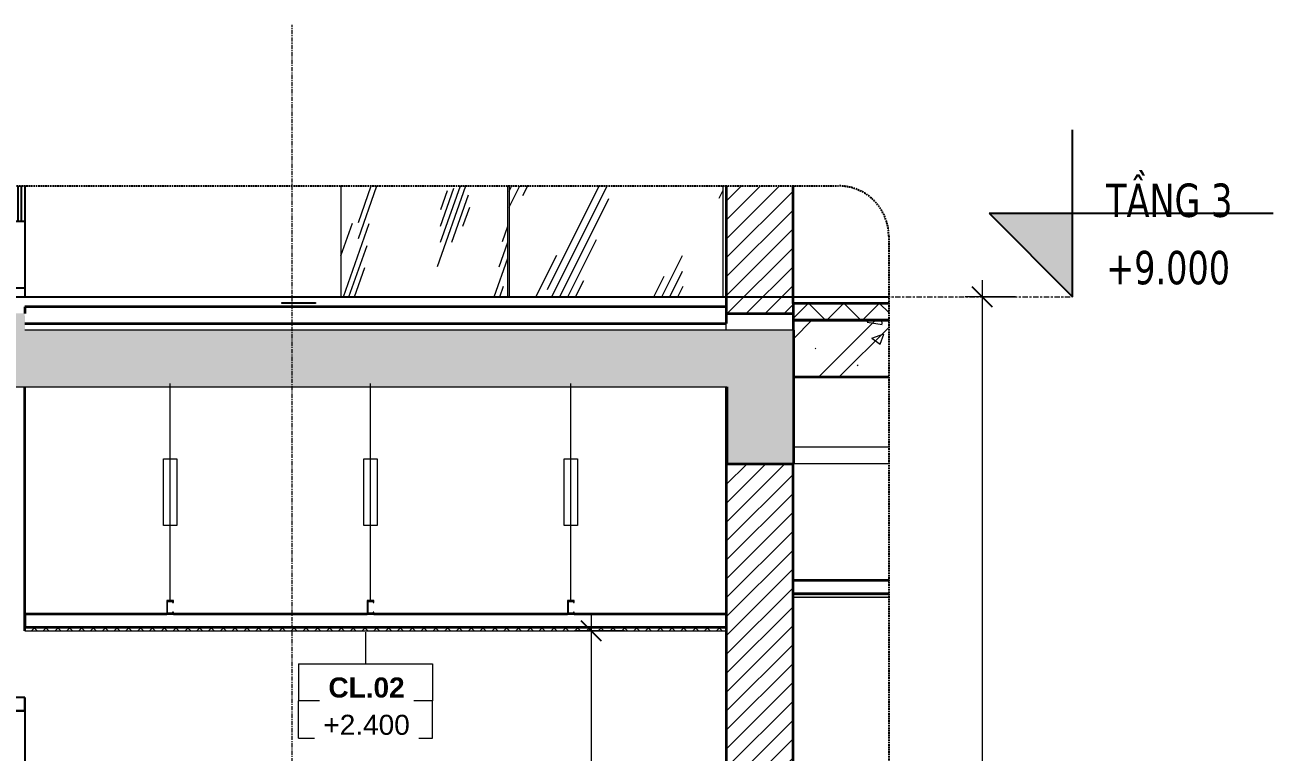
# Model space of a CAD drawing. Header units: millimetres. Extents: x 41758 to 237109, y 3795 to 78637.
# Drawn here: x 93899 to 97636, y 7637 to 9814 of the extents above; entities that cross this region are included whole.
import ezdxf

# ---------------------------------------------------------------- set-up
doc = ezdxf.new("R2010")
doc.units = ezdxf.units.MM
for name, pattern in [('Centre', [31.75, 6.35, -4.7625, 15.875, -4.7625]), ('Grid Line', [22.225, 12.7, -3.175, 3.175, -3.175]), ('Hidden', [7.14375, 4.7625, -2.38125]), ('IMPORT-CENTER _2_', [40.64, 25.4, -5.08, 5.08, -5.08])]:
    doc.linetypes.add(name, pattern=pattern)
for name, color, linetype, lineweight in [('0-5', 130, 'Continuous', 5), ('A-ANNO-DIMS', 211, 'Continuous', 9), ('A-ANNO-DIMS-50', 211, 'Continuous', 9), ('A-CLNG-1', 250, 'Continuous', 35), ('A-CLNG-FNSH-1', 7, 'Continuous', 18), ('A-CLNG-IDEN', 151, 'Continuous', 9), ('A-CLNG-PATT-3', 13, 'Continuous', 18), ('A-CLNG-PATT-4', 9, 'Continuous', 18), ('A-DETL-GENF', 92, 'Continuous', 18), ('A-DETL-GENF-4', 9, 'Continuous', 18), ('A-DETL-GENF-5', 92, 'Hidden', 25), ('A-DETL-MEDM', 33, 'Continuous', 35), ('A-DETL-THIN', 151, 'Continuous', 18), ('A-DOOR', 31, 'Continuous', 18), ('A-DOOR-1', 7, 'Continuous', 18), ('A-DOOR-3', 10, 'Continuous', 25), ('A-FLOR-FNSH-1', 250, 'Continuous', 35), ('A-FLOR-LEVL', 51, 'Continuous', 9), ('A-FLOR-LEVL-1', 51, 'Continuous', 25), ('A-FLOR-LEVL-2', 51, 'Centre', 9), ('A-FLOR-PATT-1', 253, 'Continuous', 18), ('A-FLOR-PATT-3', 8, 'Continuous', 18), ('A-GLAZ-CURT', 52, 'Continuous', 18), ('A-GLAZ-CURT-2', 7, 'Continuous', 18), ('A-WALL-2', 250, 'Continuous', 35), ('A-WALL-3', 7, 'Continuous', 18), ('A-WALL-PATT-2', 111, 'Continuous', 18), ('G-IMPT', 8, 'Continuous', 18), ('G-IMPT-3', 8, 'IMPORT-CENTER _2_', 18), ('M-EQPM', 50, 'Continuous', 18), ('M-EQPM-1', 7, 'Continuous', 18), ('M-EQPM-2', 50, 'Continuous', 25), ('S-BEAM-2', 7, 'Continuous', 18), ('S-GRID-1', 1, 'Grid Line', 9)]:
    doc.layers.add(name, color=color, linetype=linetype, lineweight=lineweight)
doc.styles.add('Arial_2', font='arial.ttf', dxfattribs={"height": 60})
doc.styles.add('Arial_B_3', font='arialbd.ttf', dxfattribs={"height": 60})
doc.styles.add('Tahoma_B_1', font='tahomabd.ttf', dxfattribs={"width": 0.85, "height": 100})
doc.styles.add('UTM Avo', font='', dxfattribs={"width": 0.9, "height": 125})
doc.styles.get('UTM Avo').set_extended_font_data('UTM Avo')
doc.dimstyles.new('1_Dim_chi_tiet_2_5', dxfattribs={"dimscale": 304.8, "dimtxt": 124.912619, "dimasz": 0.19685, "dimexe": 0.164042, "dimexo": 0.0625, "dimgap": 0.016404, "dimtad": 1, "dimdec": 0, "dimrnd": 5, "dimzin": 0, "dimdsep": 46, "dimtxsty": 'UTM Avo', "dimblk1": 'OBLIQUE', "dimblk2": 'OBLIQUE', "dimsah": 1, "dimcen": 0.09, "dimdle": 0.164042, "dimazin": 0, "dimtfac": 1, "dimtdec": 4, "dimtix": 1, "dimtmove": 0, "dimatfit": 3, "dimfxl": 0.328084, "dimfxlon": 1, "dimtvp": 1, "dimtolj": 1, "dimtzin": 0, "dimarcsym": 2})
pattern_1 = [(50, (-40688.45, 15875), (364.368, -31.878), [38.1, -419.1]), (355, (-40688.45, 15875), (-70.486, 382.113), [30.48, -335.28]), (100.451, (-40658.1, 15872.34), (293.885, 350.233), [32.38, -356.18]), (46.184, (-40688.45, 15976.6), (542.158, -84.086), [57.15, -628.65]), (96.636, (-40643.27, 15969.6), (474.805, 494.855), [48.57, -534.27]), (351.184, (-40688.45, 15976.6), (474.81, 494.85), [45.72, -502.92]), (21, (-40637.65, 15951.2), (303.228, -204.53), [38.1, -419.1]), (326, (-40637.65, 15951.2), (123.604, 368.376), [30.48, -335.28]), (71.451, (-40612.4, 15934.16), (426.834, 163.843), [32.38, -356.18]), (37.5, (-40688.45, 15875), (6.1766, 169.1102), [3.353, -327.863, 3.353, -337.007, -336.55]), (37.5, (-40688.45, 15875), (6.1766, 169.1102), [-671.576, 3.353, -333.197]), (7.5, (-40688.45, 15875), (133.639, 200.3615), [3.353, -190.703, 3.353, -320.243, -128.27]), (7.5, (-40688.45, 15875), (133.639, 200.3615), [-517.652, 3.353, -124.917]), (327.5, (-40801.74, 15875), (271.1818, -11.4584), [3.353, -123.647, 3.353, -392.887, -525.78]), (327.5, (-40801.74, 15875), (271.1818, -11.4584), [-523.24, 3.353, -522.427]), (317.5, (-40852.54, 15875), (296.2585, 50.853), [3.353, -161.747, 3.353, -259.791, -373.38]), (317.5, (-40852.54, 15875), (296.2585, 50.853), [-428.244, 3.353, -370.027]), (45, (-40688.45, 15875), (-125.7236, 125.7236), []), (45, (-40688.45, 16065.5), (-125.7236, 125.7236), [])]
pattern_2 = [(45, (91047.44, 15875), (-28.28427, 28.28427), [])]

# ---------------------------------------------------------------- blocks, each defined once
blk = doc.blocks.new('NCV_TKTC_KET CAU_rvt-4-TKCS_CĂN HỘ LOẠI 6 - MẶT CẮT 3')
at = {"layer": 'A-FLOR-PATT-1'}
h = blk.add_hatch(dxfattribs=at)
h.set_pattern_fill('FP_13', color=256, style=0, pattern_type=2)
h.set_pattern_definition(pattern_1)
h.paths.add_polyline_path([(-35250.9, 8760), (-35250.9, 8930), (-35537.4, 8930), (-35537.4, 8900), (-35535.3, 8900), (-35535.2, 8760)])
h = blk.add_hatch(dxfattribs=at)
h.set_pattern_fill('FP_13', color=256, style=0, pattern_type=2)
h.set_pattern_definition(pattern_1)
h.paths.add_polyline_path([(-35250.9, 8760), (-35250.9, 8930), (-35537.4, 8930), (-35537.4, 8900), (-35535.3, 8900), (-35535.2, 8760)])
at = {"layer": 'A-FLOR-FNSH-1'}
for p, q in [((-35250.9, 8930), (-35537.4, 8930)), ((-35537.4, 8930), (-35537.4, 8900)), ((-35535.3, 8760), (-35250.9, 8760))]:
    blk.add_line(p, q, dxfattribs=at)
at = {"layer": 'S-BEAM-2'}
for p, q in [((-35250.9, 8550), (-35535.2, 8550)), ((-35250.9, 8500), (-35534.9, 8500))]:
    blk.add_line(p, q, dxfattribs=at)
blk = doc.blocks.new('DOOR_CW_01 CANH MO-PANEL KINH - DIG_02-800x2200-CỬA NHÔM KÍNH-401063-TKCS_CĂN HỘ LOẠI 6 - MẶT CẮT 3')
at = {"layer": 'A-DOOR-1'}
for p, q in [((-37936.9, 5600), (-37936.9, 7750)), ((-37886.9, 5600), (-37886.9, 7750)), ((-37836.9, 5600), (-37836.9, 7760))]:
    blk.add_line(p, q, dxfattribs=at)
at = {"layer": 'A-DOOR-3'}
for p, q in [((-37836.9, 7800), (-38056.9, 7800)), ((-37936.9, 5600), (-37936.9, 7800)), ((-37936.9, 5600), (-37936.9, 7800)), ((-37936.9, 7800), (-37936.9, 7750)), ((-37836.9, 7800), (-37936.9, 7800)), ((-37836.9, 7800), (-37836.9, 5600)), ((-37836.9, 7800), (-37836.9, 5600)), ((-37836.9, 7760), (-37836.9, 7800)), ((-37836.9, 7760), (-37936.9, 7760)), ((-37936.9, 7750), (-37886.9, 7750)), ((-37886.9, 7750), (-37886.9, 7760)), ((-37886.9, 7760), (-37836.9, 7760)), ((-37836.9, 7760), (-37876.9, 7760)), ((-37876.9, 5626), (-37876.9, 7760)), ((-37836.9, 7558), (-37876.9, 7558)), ((-37866.9, 5826), (-37866.9, 7558)), ((-37856.9, 5826), (-37856.9, 7558)), ((-37846.9, 5826), (-37846.9, 7558)), ((-37876.9, 5826), (-37836.9, 5826)), ((-37836.9, 5626), (-37876.9, 5626))]:
    blk.add_line(p, q, dxfattribs=at)
blk = doc.blocks.new('NCV_TKTC_TANG 2_rvt-4-TKCS_CĂN HỘ LOẠI 6 - MẶT CẮT 3')
at = {"layer": 'A-CLNG-PATT-4'}
h = blk.add_hatch(dxfattribs=at)
h.set_pattern_fill('FP_15', color=256, style=0, pattern_type=2)
h.set_pattern_definition([(45, (-40688.452, 15875), (-17.67767, 17.67767), []), (135, (-40688.452, 15875), (-17.67767, -17.67767), [])])
h.paths.add_polyline_path([(-36890.9, 8000), (-35737.4, 8000), (-35737.4, 8010), (-37836.9, 8010), (-37836.9, 8000), (-37042.2, 8000)])
at = {"layer": 'A-CLNG-1'}
for p, q in [((-37412.3, 8050), (-37836.9, 8050)), ((-37836.9, 8050), (-37836.9, 8010)), ((-36812.3, 8050), (-37392.3, 8050)), ((-36212.3, 8050), (-36792.3, 8050)), ((-35736.9, 8050), (-36192.3, 8050)), ((-35736.9, 8010), (-35736.9, 8050)), ((-35736.9, 8010), (-37836.9, 8010))]:
    blk.add_line(p, q, dxfattribs=at)
at = {"layer": 'A-CLNG-FNSH-1'}
for p, q in [((-37836.9, 8010), (-37836.9, 8000)), ((-37836.9, 8000), (-35736.9, 8000)), ((-35736.9, 8000), (-35736.9, 8010))]:
    blk.add_line(p, q, dxfattribs=at)
at = {"layer": 'A-WALL-2'}
for p, q in [((-37836.9, 8000), (-37836.9, 8730)), ((-37837.4, 8000), (-37836.9, 8000))]:
    blk.add_line(p, q, dxfattribs=at)
at = {"layer": 'A-DOOR'}
blk.add_blockref('DOOR_CW_01 CANH MO-PANEL KINH - DIG_02-800x2200-CỬA NHÔM KÍNH-401063-TKCS_CĂN HỘ LOẠI 6 - MẶT CẮT 3', (0, 0), dxfattribs=at)
blk = doc.blocks.new('DOOR_CW_01 CANH MO-PANEL KINH - DIG_02-800x2200-CỬA NHÔM KÍNH-V56-TKCS_CĂN HỘ LOẠI 6 - MẶT CẮT 3')
at = {"layer": 'A-DOOR-1'}
for p, q in [((-37936.9, 9000), (-37936.9, 9332)), ((-37886.9, 9000), (-37886.9, 9332)), ((-37836.9, 9000), (-37836.9, 9332))]:
    blk.add_line(p, q, dxfattribs=at)
at = {"layer": 'A-DOOR-3'}
for p, q in [((-37936.9, 9000), (-37936.9, 9332)), ((-37936.9, 9000), (-37936.9, 9332)), ((-37876.9, 9026), (-37876.9, 9332)), ((-37866.9, 9226), (-37866.9, 9332)), ((-37856.9, 9226), (-37856.9, 9332)), ((-37846.9, 9226), (-37846.9, 9332)), ((-37836.9, 9332), (-37836.9, 9000)), ((-37836.9, 9332), (-37836.9, 9000)), ((-37876.9, 9226), (-37836.9, 9226)), ((-37836.9, 9026), (-37876.9, 9026))]:
    blk.add_line(p, q, dxfattribs=at)
blk = doc.blocks.new('System Panel - Glazed-945223-TKCS_CĂN HỘ LOẠI 6 - MẶT CẮT 3')
at = {"layer": 'A-GLAZ-CURT'}
h = blk.add_hatch(dxfattribs=at)
h.set_pattern_fill('FP_21', color=256, style=0, pattern_type=2)
h.set_pattern_definition([(63.435, (-40624.95, 15906.75), (-255.583, 766.747), [317.5, -190.5, 317.5, -190.5, -403.903]), (63.435, (-40624.95, 15906.75), (-255.583, 766.747), [-1016, 127, -276.903]), (63.435, (-40640.8, 15922.6), (-255.583, 766.747), [254, -317.5, 190.5, -190.5, -467.403]), (63.435, (-40640.8, 15922.6), (-255.583, 766.747), [-952.5, 222.25, -245.153]), (63.435, (-40640.8, 15970.25), (-255.583, 766.747), [190.5, -381, 127, -190.5, -530.903]), (63.435, (-40640.8, 15970.25), (-255.583, 766.747), [-889, 285.75, -245.153]), (63.435, (-40593.2, 15922.6), (-255.583, 766.747), [190.5, -381, 158.75, -689.653]), (63.435, (-40545.6, 15970.25), (-255.583, 766.747), [95.25, -476.25, 63.5, -784.903]), (63.435, (-40624.95, 16049.6), (-255.583, 766.747), [63.5, -476.25, 63.5, -254, -562.653]), (63.435, (-40624.95, 16049.6), (-255.583, 766.747), [-857.25, 158.75, -403.903]), (63.435, (-40339.2, 16002), (-255.583, 766.747), [317.5, -476.25, 381, -251.503]), (63.435, (-40339.2, 15954.4), (-255.583, 766.747), [444.5, -317.5, 476.25, -188.003]), (63.435, (-40307.45, 15970.25), (-255.583, 766.747), [508, -254, 381, -276.903]), (63.435, (-40259.8, 16017.9), (-255.583, 766.747), [317.5, -444.5, 254, -403.903]), (63.435, (-40307.45, 16113.1), (-255.583, 766.747), [158.75, -635, 190.5, -435.653]), (63.435, (-40212.2, 16065.5), (-255.583, 766.747), [127, -635, 127, -530.903])])
h.paths.add_polyline_path([(-36302.9, 9000), (-35746.9, 9000), (-35746.9, 9332), (-36387.4, 9332), (-36387.4, 9000)])
at = {"layer": 'A-GLAZ-CURT-2'}
for p, q in [((-36387.4, 9332), (-36387.4, 9000)), ((-35746.9, 9000), (-35746.9, 9332)), ((-36387.4, 9000), (-35746.9, 9000))]:
    blk.add_line(p, q, dxfattribs=at)
blk = doc.blocks.new('System Panel - Glazed-440114-TKCS_CĂN HỘ LOẠI 6 - MẶT CẮT 3')
at = {"layer": 'A-GLAZ-CURT'}
h = blk.add_hatch(dxfattribs=at)
h.set_pattern_fill('FP_23', color=256, style=0, pattern_type=2)
h.set_pattern_definition([(70.529, (-38451.17, 15906.75), (-180.727, 766.747), [301.207, -180.724, 301.207, -563.9]), (70.529, (-38451.17, 15906.75), (-180.727, 766.747), [-783.138, -180.724, 120.483, -262.693]), (70.529, (-38462.4, 15922.62), (-180.727, 766.747), [240.966, -301.207, 180.724, -624.142]), (70.529, (-38462.4, 15922.62), (-180.727, 766.747), [-722.897, -180.724, 210.845, -232.573]), (70.529, (-38462.4, 15970.25), (-180.727, 766.747), [180.724, -361.448, 120.483, -684.383]), (70.529, (-38462.4, 15970.25), (-180.727, 766.747), [-662.655, -180.724, 271.086, -232.573]), (70.529, (-38428.7, 15922.62), (-180.727, 766.747), [180.724, -361.448, 150.603, -654.262]), (70.529, (-38395.04, 15970.25), (-180.727, 766.747), [90.362, -451.81, 60.24, -744.625]), (70.529, (-38451.17, 16049.62), (-180.727, 766.747), [60.24, -451.81, 60.24, -774.745]), (70.529, (-38451.17, 16049.62), (-180.727, 766.747), [-572.293, -240.966, 150.603, -383.176]), (70.529, (-38249.1, 16002), (-180.727, 766.747), [301.207, -451.81, 361.448, -238.597]), (70.529, (-38249.1, 15954.38), (-180.727, 766.747), [421.69, -301.207, 451.81, -178.355]), (70.529, (-38226.66, 15970.25), (-180.727, 766.747), [481.93, -240.966, 361.448, -262.693]), (70.529, (-38193, 16017.88), (-180.727, 766.747), [301.207, -421.69, 240.966, -383.176]), (70.529, (-38226.66, 16113.12), (-180.727, 766.747), [150.603, -602.414, 180.724, -413.297]), (70.529, (-38159.3, 16065.5), (-180.727, 766.747), [120.483, -602.414, 120.483, -503.66])])
h.paths.add_polyline_path([(-36890.9, 9000), (-36390.9, 9000), (-36390.9, 9332), (-36890.9, 9332), (-36890.9, 9002.8)])
h = blk.add_hatch(dxfattribs=at)
h.set_pattern_fill('FP_24', color=256, style=0, pattern_type=2)
h.set_pattern_definition([(70.529, (-38538.38, 15906.75), (-180.727, 766.747), [301.207, -180.724, 301.207, -563.9]), (70.529, (-38538.38, 15906.75), (-180.727, 766.747), [-783.138, -180.724, 120.483, -262.693]), (70.529, (-38549.6, 15922.62), (-180.727, 766.747), [240.966, -301.207, 180.724, -624.142]), (70.529, (-38549.6, 15922.62), (-180.727, 766.747), [-722.897, -180.724, 210.845, -232.573]), (70.529, (-38549.6, 15970.25), (-180.727, 766.747), [180.724, -361.448, 120.483, -684.383]), (70.529, (-38549.6, 15970.25), (-180.727, 766.747), [-662.655, -180.724, 271.086, -232.573]), (70.529, (-38515.93, 15922.62), (-180.727, 766.747), [180.724, -361.448, 150.603, -654.262]), (70.529, (-38482.25, 15970.25), (-180.727, 766.747), [90.362, -451.81, 60.24, -744.625]), (70.529, (-38538.38, 16049.62), (-180.727, 766.747), [60.24, -451.81, 60.24, -774.745]), (70.529, (-38538.38, 16049.62), (-180.727, 766.747), [-572.293, -240.966, 150.603, -383.176]), (70.529, (-38336.32, 16002), (-180.727, 766.747), [301.207, -451.81, 361.448, -238.597]), (70.529, (-38336.32, 15954.38), (-180.727, 766.747), [421.69, -301.207, 451.81, -178.355]), (70.529, (-38313.87, 15970.25), (-180.727, 766.747), [481.93, -240.966, 361.448, -262.693]), (70.529, (-38280.2, 16017.88), (-180.727, 766.747), [301.207, -421.69, 240.966, -383.176]), (70.529, (-38313.87, 16113.12), (-180.727, 766.747), [150.603, -602.414, 180.724, -413.297]), (70.529, (-38246.5, 16065.5), (-180.727, 766.747), [120.483, -602.414, 120.483, -503.66])])
h.paths.add_polyline_path([(-36390.9, 9000), (-36387.4, 9000), (-36387.4, 9332), (-36390.9, 9332), (-36390.9, 9002.8)])
at = {"layer": 'A-GLAZ-CURT-2'}
for p, q in [((-36890.9, 9332), (-36890.9, 9000)), ((-36390.9, 9000), (-36390.9, 9332)), ((-36890.9, 9000), (-36390.9, 9000)), ((-36387.4, 9000), (-36390.9, 9000))]:
    blk.add_line(p, q, dxfattribs=at)
blk = doc.blocks.new('THU NUOC - THU NUOC-455054-TKCS_CĂN HỘ LOẠI 6 - MẶT CẮT 3')
at = {"layer": 'M-EQPM-1'}
for p, q in [((-37067.4, 5583.2), (-36967.4, 5583.2)), ((-37067.4, 5580), (-37067.4, 5583.2)), ((-36967.4, 5580), (-37067.4, 5580)), ((-36967.4, 5583.2), (-36967.4, 5580))]:
    blk.add_line(p, q, dxfattribs=at)
blk = doc.blocks.new('NCV_TKTC_TANG 3 - 4_rvt-5-TKCS_CĂN HỘ LOẠI 6 - MẶT CẮT 3')
at = {"layer": 'A-FLOR-FNSH-1'}
for p, q in [((-35736.9, 8970), (-37836.9, 8970)), ((-37836.9, 8970), (-37836.9, 8950)), ((-35736.9, 8920), (-35736.9, 8970)), ((-37836.9, 8920), (-35736.9, 8920))]:
    blk.add_line(p, q, dxfattribs=at)
at = {"layer": 'A-WALL-3'}
blk.add_line((-35737.4, 8900), (-35737.4, 8920), dxfattribs=at)
at = {"layer": 'A-DOOR'}
blk.add_blockref('DOOR_CW_01 CANH MO-PANEL KINH - DIG_02-800x2200-CỬA NHÔM KÍNH-V56-TKCS_CĂN HỘ LOẠI 6 - MẶT CẮT 3', (0, 0), dxfattribs=at)
at = {"layer": 'A-GLAZ-CURT'}
for name in ['System Panel - Glazed-440114-TKCS_CĂN HỘ LOẠI 6 - MẶT CẮT 3', 'System Panel - Glazed-945223-TKCS_CĂN HỘ LOẠI 6 - MẶT CẮT 3']:
    blk.add_blockref(name, (0, 0), dxfattribs=at)
at = {"layer": 'M-EQPM'}
blk.add_blockref('THU NUOC - THU NUOC-455054-TKCS_CĂN HỘ LOẠI 6 - MẶT CẮT 3', (0, 3400), dxfattribs=at)
blk = doc.blocks.new('TKTC_XREF_251221_MB TANG 2-7 - TKTC_XREF_260130_MB TANG 2-5_dwg_$cc-4746808-TKCS_CĂN HỘ LOẠI 6 - MẶT CẮT 3')
at = {"layer": 'G-IMPT-3'}
for p, q in [((-45618.5, 5600), (-45465.5, 5600)), ((-45542, 5600), (-45542, 5600))]:
    blk.add_line(p, q, dxfattribs=at)
at = {"layer": 'M-EQPM'}
for p, q in [((-45542, 5600), (-45596, 5600)), ((-45596, 5600), (-45542, 5600)), ((-45542, 5600), (-45554.5, 5600)), ((-45554.5, 5600), (-45542, 5600)), ((-45542, 5600), (-45529.4, 5600)), ((-45529.4, 5600), (-45542, 5600)), ((-45485.1, 5600), (-45485.1, 5600))]:
    blk.add_line(p, q, dxfattribs=at)
blk = doc.blocks.new('TKTC_XREF_251221_MB TANG 2-7 - TKTC_XREF_260130_MB TANG 2-5_dwg_CUM U_DN100-4746796-TKCS_CĂN HỘ LOẠI 6 - MẶT CẮT 3')
at = {"layer": 'G-IMPT'}
for p, q in [((-45542, 5600), (-45609.1, 5600)), ((-45609.1, 5600), (-45542, 5600)), ((-45542, 5600), (-45601.3, 5600)), ((-45601.3, 5600), (-45542, 5600)), ((-45542, 5600), (-45542, 5600)), ((-45477.1, 5600), (-45542, 5600)), ((-45477.1, 5600), (-45542, 5600)), ((-45477.1, 5600), (-45542, 5600)), ((-45477.1, 5600), (-45542, 5600)), ((-45475.2, 5600), (-45477.1, 5600)), ((-45477.1, 5600), (-45475.2, 5600)), ((-45475.2, 5600), (-45477.1, 5600)), ((-45477.1, 5600), (-45475.2, 5600)), ((-45470.4, 5600), (-45475.2, 5600)), ((-45475.2, 5600), (-45470.4, 5600)), ((-45475.2, 5600), (-45470.4, 5600)), ((-45475.2, 5600), (-45470.4, 5600)), ((-45470.4, 5600), (-45475.2, 5600)), ((-45475.2, 5600), (-45470.4, 5600)), ((-45475.2, 5600), (-45470.4, 5600)), ((-45475.2, 5600), (-45470.4, 5600)), ((-45470.4, 5600), (-45470.4, 5600)), ((-45470.4, 5600), (-45470.4, 5600)), ((-45469.5, 5600), (-45464, 5600)), ((-45464, 5600), (-45469.5, 5600)), ((-45469.5, 5600), (-45464, 5600)), ((-45464, 5600), (-45469.5, 5600)), ((-45463.1, 5600), (-45464, 5600)), ((-45464, 5600), (-45463.1, 5600)), ((-45463.1, 5600), (-45464, 5600)), ((-45464, 5600), (-45463.1, 5600))]:
    blk.add_line(p, q, dxfattribs=at)
blk = doc.blocks.new('TKTC_XREF_251221_MB TANG 2-7 - TKTC_XREF_260130_MB TANG 2-5_dwg_THU NUOC - THU NUOC-444531-TKCS_MB TẦNG 1-4746804-TKCS_CĂN HỘ LOẠI 6 - MẶT CẮT 3')
at = {"layer": 'G-IMPT'}
for p, q in [((-45708.7, 5600), (-45858.7, 5600)), ((-45858.7, 5600), (-45708.7, 5600)), ((-45733.7, 5600), (-45833.7, 5600)), ((-45833.7, 5600), (-45733.7, 5600)), ((-45817.7, 5600), (-45823.7, 5600)), ((-45823.7, 5600), (-45817.7, 5600)), ((-45811.3, 5600), (-45805.3, 5600)), ((-45805.3, 5600), (-45811.3, 5600)), ((-45798.9, 5600), (-45792.9, 5600)), ((-45792.9, 5600), (-45798.9, 5600)), ((-45786.9, 5600), (-45780.9, 5600)), ((-45780.9, 5600), (-45786.9, 5600)), ((-45786.9, 5600), (-45780.9, 5600)), ((-45780.9, 5600), (-45786.9, 5600)), ((-45783.7, 5600), (-45783.7, 5600)), ((-45783.7, 5600), (-45783.7, 5600)), ((-45783.7, 5600), (-45783.7, 5600)), ((-45783.7, 5600), (-45783.7, 5600)), ((-45768.4, 5600), (-45774.4, 5600)), ((-45774.4, 5600), (-45768.4, 5600)), ((-45756, 5600), (-45762, 5600)), ((-45762, 5600), (-45756, 5600)), ((-45749.6, 5600), (-45743.6, 5600)), ((-45743.6, 5600), (-45749.6, 5600))]:
    blk.add_line(p, q, dxfattribs=at)
blk = doc.blocks.new('TKTC_XREF_251221_MB TANG 2-7 - TKTC_XREF_251221_MB TANG 2-7-V54-TKCS_CĂN HỘ LOẠI 6 - MẶT CẮT 3')
at = {"layer": 'M-EQPM'}
for p, q in [((-37436.7, 9000), (-37287.1, 9000)), ((-37287.1, 9000), (-37436.7, 9000)), ((-37286.9, 9000), (-37237.2, 9000)), ((-37237.2, 9000), (-37286.9, 9000))]:
    blk.add_line(p, q, dxfattribs=at)
at = {"layer": 'M-EQPM-2'}
blk.add_line((-46248.6, 9000), (-35250.9, 9000), dxfattribs=at)
for name, p in [('TKTC_XREF_251221_MB TANG 2-7 - TKTC_XREF_260130_MB TANG 2-5_dwg_THU NUOC - THU NUOC-444531-TKCS_MB TẦNG 1-4746804-TKCS_CĂN HỘ LOẠI 6 - MẶT CẮT 3', (8200, 3400)), ('TKTC_XREF_251221_MB TANG 2-7 - TKTC_XREF_260130_MB TANG 2-5_dwg_$cc-4746808-TKCS_CĂN HỘ LOẠI 6 - MẶT CẮT 3', (8190, 3400)), ('TKTC_XREF_251221_MB TANG 2-7 - TKTC_XREF_260130_MB TANG 2-5_dwg_CUM U_DN100-4746796-TKCS_CĂN HỘ LOẠI 6 - MẶT CẮT 3', (8190, 3400))]:
    blk.add_blockref(name, p)
blk = doc.blocks.new('BORDER VIEW - BORDER VIEW-2597070-TKCS_CĂN HỘ LOẠI 6 - MẶT CẮT 3')
at = {"layer": 'A-DETL-GENF-5'}
for p, q in [((-46098.6, 9332), (-35400.9, 9332)), ((-35250.9, 9182), (-35250.9, 5050))]:
    blk.add_line(p, q, dxfattribs=at)
blk.add_arc((-35400.9, 9182), 150, 0, 90, dxfattribs=at)
blk = doc.blocks.new('Repeating Detail - THANH TREO TRẦN 650-4103126-TKCS_CĂN HỘ LOẠI 6 - MẶT CẮT 3')
at = {"layer": 'A-DETL-GENF'}
for points in [[(-37394.8, 8050), (-37392.3, 8050), (-37392.3, 8056), (-37394.8, 8056), (-37394.8, 8052.5), (-37409.8, 8052.5), (-37409.8, 8087.5), (-37394.8, 8087.5), (-37394.8, 8084), (-37392.3, 8084), (-37392.3, 8090), (-37412.3, 8090), (-37412.3, 8050), (-37409.8, 8050)], [(-36794.8, 8050), (-36792.3, 8050), (-36792.3, 8056), (-36794.8, 8056), (-36794.8, 8052.5), (-36809.8, 8052.5), (-36809.8, 8087.5), (-36794.8, 8087.5), (-36794.8, 8084), (-36792.3, 8084), (-36792.3, 8090), (-36812.3, 8090), (-36812.3, 8050), (-36809.8, 8050)], [(-36194.8, 8050), (-36192.3, 8050), (-36192.3, 8056), (-36194.8, 8056), (-36194.8, 8052.5), (-36209.8, 8052.5), (-36209.8, 8087.5), (-36194.8, 8087.5), (-36194.8, 8084), (-36192.3, 8084), (-36192.3, 8090), (-36212.3, 8090), (-36212.3, 8050), (-36209.8, 8050)]]:
    blk.add_hatch(color=256, dxfattribs=at).paths.add_polyline_path(points)
for p, q in [((-37402.3, 8090), (-37402.3, 8740)), ((-36802.3, 8090), (-36802.3, 8740)), ((-36202.3, 8090), (-36202.3, 8740)), ((-37422.3, 8515), (-37382.3, 8515)), ((-37422.3, 8315), (-37422.3, 8515)), ((-37382.3, 8515), (-37382.3, 8315)), ((-36822.3, 8515), (-36782.3, 8515)), ((-36822.3, 8315), (-36822.3, 8515)), ((-36782.3, 8515), (-36782.3, 8315)), ((-36222.3, 8515), (-36182.3, 8515)), ((-36222.3, 8315), (-36222.3, 8515)), ((-36182.3, 8515), (-36182.3, 8315)), ((-37382.3, 8315), (-37422.3, 8315)), ((-36782.3, 8315), (-36822.3, 8315)), ((-36182.3, 8315), (-36222.3, 8315)), ((-37392.3, 8090), (-37412.3, 8090)), ((-37412.3, 8090), (-37412.3, 8050)), ((-37392.3, 8090), (-37412.3, 8090)), ((-37412.3, 8090), (-37412.3, 8050)), ((-37409.8, 8087.5), (-37394.8, 8087.5)), ((-37409.8, 8052.5), (-37409.8, 8087.5)), ((-37409.8, 8052.5), (-37409.8, 8087.5)), ((-37409.8, 8087.5), (-37394.8, 8087.5)), ((-37394.8, 8087.5), (-37394.8, 8084)), ((-37394.8, 8087.5), (-37394.8, 8084)), ((-37394.8, 8084), (-37392.3, 8084)), ((-37394.8, 8084), (-37392.3, 8084)), ((-37392.3, 8084), (-37392.3, 8090)), ((-37392.3, 8084), (-37392.3, 8090)), ((-36792.3, 8090), (-36812.3, 8090)), ((-36812.3, 8090), (-36812.3, 8050)), ((-36792.3, 8090), (-36812.3, 8090)), ((-36812.3, 8090), (-36812.3, 8050)), ((-36809.8, 8087.5), (-36794.8, 8087.5)), ((-36809.8, 8052.5), (-36809.8, 8087.5)), ((-36809.8, 8052.5), (-36809.8, 8087.5)), ((-36809.8, 8087.5), (-36794.8, 8087.5)), ((-36794.8, 8087.5), (-36794.8, 8084)), ((-36794.8, 8087.5), (-36794.8, 8084)), ((-36794.8, 8084), (-36792.3, 8084)), ((-36794.8, 8084), (-36792.3, 8084)), ((-36792.3, 8084), (-36792.3, 8090)), ((-36792.3, 8084), (-36792.3, 8090)), ((-36192.3, 8090), (-36212.3, 8090)), ((-36212.3, 8090), (-36212.3, 8050)), ((-36192.3, 8090), (-36212.3, 8090)), ((-36212.3, 8090), (-36212.3, 8050)), ((-36209.8, 8087.5), (-36194.8, 8087.5)), ((-36209.8, 8052.5), (-36209.8, 8087.5)), ((-36209.8, 8052.5), (-36209.8, 8087.5)), ((-36209.8, 8087.5), (-36194.8, 8087.5)), ((-36194.8, 8087.5), (-36194.8, 8084)), ((-36194.8, 8087.5), (-36194.8, 8084)), ((-36194.8, 8084), (-36192.3, 8084)), ((-36194.8, 8084), (-36192.3, 8084)), ((-36192.3, 8084), (-36192.3, 8090)), ((-36192.3, 8084), (-36192.3, 8090)), ((-37412.3, 8050), (-37392.3, 8050)), ((-37412.3, 8050), (-37392.3, 8050)), ((-37394.8, 8052.5), (-37409.8, 8052.5)), ((-37394.8, 8052.5), (-37409.8, 8052.5)), ((-37392.3, 8056), (-37394.8, 8056)), ((-37394.8, 8056), (-37394.8, 8052.5)), ((-37392.3, 8056), (-37394.8, 8056)), ((-37394.8, 8056), (-37394.8, 8052.5)), ((-37392.3, 8050), (-37392.3, 8056)), ((-37392.3, 8050), (-37392.3, 8056)), ((-36812.3, 8050), (-36792.3, 8050)), ((-36812.3, 8050), (-36792.3, 8050)), ((-36794.8, 8052.5), (-36809.8, 8052.5)), ((-36794.8, 8052.5), (-36809.8, 8052.5)), ((-36792.3, 8056), (-36794.8, 8056)), ((-36794.8, 8056), (-36794.8, 8052.5)), ((-36792.3, 8056), (-36794.8, 8056)), ((-36794.8, 8056), (-36794.8, 8052.5)), ((-36792.3, 8050), (-36792.3, 8056)), ((-36792.3, 8050), (-36792.3, 8056)), ((-36212.3, 8050), (-36192.3, 8050)), ((-36212.3, 8050), (-36192.3, 8050)), ((-36194.8, 8052.5), (-36209.8, 8052.5)), ((-36194.8, 8052.5), (-36209.8, 8052.5)), ((-36192.3, 8056), (-36194.8, 8056)), ((-36194.8, 8056), (-36194.8, 8052.5)), ((-36192.3, 8056), (-36194.8, 8056)), ((-36194.8, 8056), (-36194.8, 8052.5)), ((-36192.3, 8050), (-36192.3, 8056)), ((-36192.3, 8050), (-36192.3, 8056))]:
    blk.add_line(p, q, dxfattribs=at)
blk = doc.blocks.new('Level - CAO ĐỘ LEVEL-350587-TKCS_CĂN HỘ LOẠI 6 - MẶT CẮT 3')
at = {"layer": 'A-FLOR-LEVL'}
blk.add_hatch(color=256, dxfattribs=at).paths.add_polyline_path([(-34700.2, 5850), (-34700.2, 5600), (-34950.2, 5850)])
at = {"layer": 'A-FLOR-LEVL-1'}
for p, q in [((-34700.2, 5600), (-34700.2, 6100)), ((-34950.2, 5850), (-34700.2, 5600)), ((-34950.2, 5850), (-34100.2, 5850))]:
    blk.add_line(p, q, dxfattribs=at)
blk = doc.blocks.new('DIMBLOCK93-TKCS_CĂN HỘ LOẠI 6 - MẶT CẮT 3')
at = {"layer": 'A-ANNO-DIMS-50'}
for p, q in [((96764.4, 9050), (96764.4, 5550)), ((96864.4, 9000), (96714.4, 9000)), ((96764.4, 9000), (96864.4, 9000)), ((96864.4, 5600), (96714.4, 5600)), ((96764.4, 5600), (96864.4, 5600))]:
    blk.add_line(p, q, dxfattribs=at)
at = {"layer": 'A-ANNO-DIMS-50', "lineweight": 25}
for p, q in [((96764.4, 9000), (96734.4, 9030)), ((96764.4, 9000), (96794.4, 8970)), ((96764.4, 5600), (96734.4, 5630)), ((96764.4, 5600), (96794.4, 5570))]:
    blk.add_line(p, q, dxfattribs=at)
at = {"layer": 'A-ANNO-DIMS-50', "color": 0, "insert": (96602, 7128.8), "char_height": 125, "width": 410.824, "attachment_point": 1, "rotation": 90, "line_spacing_factor": 1.110334, "style": 'UTM Avo'}
blk.add_mtext('3400', dxfattribs=at)
blk = doc.blocks.new('_Oblique')
at = {"color": 0, "linetype": 'ByBlock', "lineweight": -2}
blk.add_line((-0.5, -0.5), (0.5, 0.5), dxfattribs=at)
blk = doc.blocks.new('DIMBLOCK103-TKCS_CĂN HỘ LOẠI 6 - MẶT CẮT 3')
at = {"layer": 'A-ANNO-DIMS-50'}
for p, q in [((95593.8, 8050), (95593.8, 5600)), ((95693.8, 8000), (95543.8, 8000)), ((95593.8, 8000), (95693.8, 8000)), ((95693.8, 5600), (95543.8, 5600)), ((95593.8, 5600), (95693.8, 5600))]:
    blk.add_line(p, q, dxfattribs=at)
at = {"layer": 'A-ANNO-DIMS-50', "lineweight": 25}
for p, q in [((95593.8, 8000), (95563.8, 8030)), ((95593.8, 8000), (95623.8, 7970)), ((95593.8, 5600), (95563.8, 5630)), ((95593.8, 5600), (95623.8, 5570))]:
    blk.add_line(p, q, dxfattribs=at)
at = {"layer": 'A-ANNO-DIMS-50', "color": 0, "insert": (95431.5, 6628.8), "char_height": 125, "width": 410.824, "attachment_point": 1, "rotation": 90, "line_spacing_factor": 1.110334, "style": 'UTM Avo'}
blk.add_mtext('2400', dxfattribs=at)
blk = doc.blocks.new('M_Ceiling Tag w Height - M_Ceiling Tag w Height-4076435-TKCS_CĂN HỘ LOẠI 6 - MẶT CẮT 3')
at = {"layer": 'A-CLNG-IDEN'}
for p, q in [((-37017.7, 7900.8), (-37017.7, 7789.6)), ((-37017.7, 7900.8), (-36616.5, 7900.8)), ((-36616.5, 7900.8), (-36616.5, 7789.6)), ((-37017.7, 7678.2), (-37017.7, 7789.6)), ((-36616.5, 7789.6), (-37017.7, 7789.6)), ((-36616.5, 7678.2), (-36616.5, 7789.6)), ((-37017.7, 7678.2), (-36616.5, 7678.2))]:
    blk.add_line(p, q, dxfattribs=at)

msp = doc.modelspace()

# ---------------------------------------------------------------- hatches: boundary and pattern name
at = {"layer": 'A-CLNG-PATT-3'}
h = msp.add_hatch(dxfattribs=at)
h.set_pattern_fill('FP_16', color=256, style=0, pattern_type=2)
h.set_pattern_definition([(0, (91047.44, 15875), (406.4, 101.6), [16.764, -288.036, 16.764, -288.036, -1625.6]), (0, (91047.44, 15875), (406.4, 101.6), [-609.6, 16.764, -592.836, 16.764, -288.036, -711.2]), (0, (91047.44, 15875), (406.4, 101.6), [-1524, 16.764, -186.436, 16.764, -491.236]), (120, (91199.84, 15925.8), (-291.1882, 301.1527), [16.764, -288.036, 16.764, -288.036, -1625.6]), (120, (91199.84, 15925.8), (-291.1882, 301.1527), [-609.6, 16.764, -592.836, 16.764, -288.036, -711.2]), (120, (91199.84, 15925.8), (-291.1882, 301.1527), [-1524, 16.764, -186.436, 16.764, -491.236]), (240, (91250.64, 16129), (-115.2118, -402.7527), [16.764, -288.036, 16.764, -288.036, -1625.6]), (240, (91250.64, 16129), (-115.2118, -402.7527), [-609.6, 16.764, -592.836, 16.764, -288.036, -711.2]), (240, (91250.64, 16129), (-115.2118, -402.7527), [-1524, 16.764, -186.436, 16.764, -491.236])])
h.paths.add_polyline_path([(85970.4, 8100), (85998.5, 8100), (85998.5, 8110), (85487.3, 8110), (85487.3, 8100), (85924.3, 8100)])
h.paths.add_polyline_path([(96485, 8100), (96485, 8110), (96198.5, 8110), (96198.5, 8100)])
at = {"layer": 'A-DETL-GENF-4'}
h = msp.add_hatch(dxfattribs=at)
h.set_pattern_fill('FP_13', color=256, style=0, pattern_type=2)
h.set_pattern_definition([(50, (91047.44, 15875), (364.368, -31.878), [38.1, -419.1]), (355, (91047.44, 15875), (-70.486, 382.113), [30.48, -335.28]), (100.451, (91077.8, 15872.34), (293.885, 350.233), [32.38, -356.18]), (46.184, (91047.44, 15976.6), (542.158, -84.086), [57.15, -628.65]), (96.636, (91092.6, 15969.6), (474.805, 494.855), [48.57, -534.27]), (351.184, (91047.44, 15976.6), (474.81, 494.85), [45.72, -502.92]), (21, (91098.24, 15951.2), (303.228, -204.53), [38.1, -419.1]), (326, (91098.24, 15951.2), (123.604, 368.376), [30.48, -335.28]), (71.451, (91123.5, 15934.16), (426.834, 163.843), [32.38, -356.18]), (37.5, (91047.44, 15875), (6.1766, 169.1102), [3.353, -327.863, 3.353, -337.007, -336.55]), (37.5, (91047.44, 15875), (6.1766, 169.1102), [-671.576, 3.353, -333.197]), (7.5, (91047.44, 15875), (133.639, 200.3615), [3.353, -190.703, 3.353, -320.243, -128.27]), (7.5, (91047.44, 15875), (133.639, 200.3615), [-517.652, 3.353, -124.917]), (327.5, (90934.16, 15875), (271.1818, -11.4584), [3.353, -123.647, 3.353, -392.887, -525.78]), (327.5, (90934.16, 15875), (271.1818, -11.4584), [-523.24, 3.353, -522.427]), (317.5, (90883.36, 15875), (296.2585, 50.853), [3.353, -161.747, 3.353, -259.791, -373.38]), (317.5, (90883.36, 15875), (296.2585, 50.853), [-428.244, 3.353, -370.027]), (45, (91047.44, 15875), (-125.7236, 125.7236), []), (45, (91047.44, 16065.5), (-125.7236, 125.7236), [])])
h.paths.add_polyline_path([(87200.6, 8350), (87500.6, 8350), (87500.6, 8785), (91500.3, 8785), (91500.3, 8350), (91800.3, 8350), (91800.3, 8785), (93799, 8785), (93799, 8730), (96000.6, 8730), (96000.6, 8500), (96200.6, 8500), (96200.6, 8900), (93899, 8900), (93898.5, 8950), (85487.3, 8950), (85487.3, 8760), (85998.9, 8760), (85998.9, 8550), (86198.9, 8550), (86198.9, 8785), (87200.6, 8785), (87200.6, 8404.4)])
at = {"layer": 'A-FLOR-PATT-3'}
h = msp.add_hatch(dxfattribs=at)
h.set_pattern_fill('FP_17', color=256, style=0, pattern_type=2)
h.set_pattern_definition([(45, (91047.44, 15875), (-53.033, 53.033), []), (135, (91047.44, 15875), (-53.033, -53.033), [])])
h.paths.add_polyline_path([(96198.5, 8930), (96485, 8930), (96485, 8980), (96198.5, 8980), (96198.5, 8950)])
h.paths.add_polyline_path([(85487.3, 8950), (85998.9, 8950), (85998.9, 8980), (85487.3, 8980)])
at = {"layer": 'A-WALL-PATT-2'}
h = msp.add_hatch(dxfattribs=at)
h.set_pattern_fill('FP_12', color=256, style=0, pattern_type=2)
h.set_pattern_definition(pattern_2)
h.paths.add_polyline_path([(95998.5, 8950), (96198.5, 8950), (96198.5, 9332), (95998.5, 9332), (95998.5, 9021.4)])
h = msp.add_hatch(dxfattribs=at)
h.set_pattern_fill('FP_12', color=256, style=0, pattern_type=2)
h.set_pattern_definition(pattern_2)
h.paths.add_polyline_path([(96172.4, 5550), (96198.5, 5550), (96198.5, 8500), (96000.6, 8500), (96000.6, 8730), (95998.5, 8730), (95998.5, 5550), (96162.6, 5550)])

# ---------------------------------------------------------------- linework, layer by layer
at = {"layer": 'A-CLNG-1'}
for p, q in [((96485, 8150), (96198.5, 8150)), ((96485, 8110), (96198.5, 8110))]:
    msp.add_line(p, q, dxfattribs=at)
at = {"layer": 'A-CLNG-FNSH-1'}
msp.add_line((96198.5, 8100), (96485, 8100), dxfattribs=at)
at = {"layer": 'A-CLNG-IDEN'}
msp.add_line((94918.8, 7995.4), (94918.8, 7900.8), dxfattribs=at)
at = {"layer": 'A-DETL-MEDM'}
for p, q in [((96200.6, 8500), (96200.6, 8900)), ((96000.6, 8730), (96000.6, 8500)), ((96000.6, 8500), (96200.6, 8500))]:
    msp.add_line(p, q, dxfattribs=at)
at = {"layer": 'A-DETL-THIN'}
for p, q in [((96200.6, 8900), (93899, 8900)), ((93799, 8730), (96000.6, 8730))]:
    msp.add_line(p, q, dxfattribs=at)
at = {"layer": 'A-FLOR-FNSH-1'}
for p, q in [((96485, 8980), (96198.5, 8980)), ((96198.5, 8980), (96198.5, 8930)), ((96198.5, 8930), (96485, 8930))]:
    msp.add_line(p, q, dxfattribs=at)
at = {"layer": 'A-FLOR-LEVL-2'}
msp.add_line((85127.2, 9000), (97035.7, 9000), dxfattribs=at)
at = {"layer": 'A-WALL-2'}
for p, q in [((95998.5, 9332), (95998.5, 8950)), ((96198.5, 8980), (96198.5, 9332)), ((95998.5, 8950), (96198.5, 8950)), ((95998.5, 8730), (95998.5, 5550)), ((96198.5, 5580), (96198.5, 8500))]:
    msp.add_line(p, q, dxfattribs=at)
at = {"layer": 'S-GRID-1'}
for p, q in [((94699, 8564.1), (94699, 9814.1)), ((94699, 5494.7), (94699, 8564.1))]:
    msp.add_line(p, q, dxfattribs=at)

# ---------------------------------------------------------------- block references
at = {"layer": '0-5'}
for name in ['NCV_TKTC_KET CAU_rvt-4-TKCS_CĂN HỘ LOẠI 6 - MẶT CẮT 3', 'NCV_TKTC_TANG 3 - 4_rvt-5-TKCS_CĂN HỘ LOẠI 6 - MẶT CẮT 3', 'NCV_TKTC_TANG 2_rvt-4-TKCS_CĂN HỘ LOẠI 6 - MẶT CẮT 3']:
    msp.add_blockref(name, (131735.9, 0), dxfattribs=at)
at = {"layer": 'A-CLNG-IDEN'}
msp.add_blockref('M_Ceiling Tag w Height - M_Ceiling Tag w Height-4076435-TKCS_CĂN HỘ LOẠI 6 - MẶT CẮT 3', (131735.9, 0), dxfattribs=at)
at = {"layer": 'A-DETL-GENF'}
for name in ['BORDER VIEW - BORDER VIEW-2597070-TKCS_CĂN HỘ LOẠI 6 - MẶT CẮT 3', 'Repeating Detail - THANH TREO TRẦN 650-4103126-TKCS_CĂN HỘ LOẠI 6 - MẶT CẮT 3']:
    msp.add_blockref(name, (131735.9, 0), dxfattribs=at)
at = {"layer": 'A-FLOR-LEVL-1'}
msp.add_blockref('Level - CAO ĐỘ LEVEL-350587-TKCS_CĂN HỘ LOẠI 6 - MẶT CẮT 3', (131735.9, 3400), dxfattribs=at)
at = {"layer": 'M-EQPM'}
msp.add_blockref('TKTC_XREF_251221_MB TANG 2-7 - TKTC_XREF_251221_MB TANG 2-7-V54-TKCS_CĂN HỘ LOẠI 6 - MẶT CẮT 3', (131735.9, 0), dxfattribs=at)

# ---------------------------------------------------------------- texts
at = {"layer": 'A-FLOR-LEVL', "char_height": 100, "line_spacing_factor": 0.996129, "style": 'Tahoma_B_1'}
for s, insert, width, attachment_point in [('\\pt510,1020,1530,2040,2550,3060,3570,4080,4590,5100,5610,6120,6630,7140,7650,8160,8670,9180,9690,10200,10710,11220,11730,12240,12750,13260,13770,14280,14790,15300,15810,16320;TẦNG 3', (97136, 9237.2), 452.625, 7), ('\\pt212.5,425,637.5,850,1062.5,1275,1487.5,1700,1912.5,2125,2337.5,2550,2762.5,2975,3187.5,3400,3612.5,3825,4037.5,4250,4462.5,4675,4887.5,5100,5312.5,5525,5737.5,5950,6162.5,6375,6587.5,6800;+9.000', (97136, 9137.5), 441.575, 1)]:
    msp.add_mtext(s, dxfattribs=dict(at, insert=insert, width=width, attachment_point=attachment_point))

# ---------------------------------------------------------------- dimensions: what is measured, and where the dimension line sits
at = {"layer": 'A-ANNO-DIMS'}
for base, p1, p2, override, picture, middle in [((96764.4, 5600), (96864.4, 9000), (96864.4, 5600), {"dimpost": '<>', "dimfxl": 3400}, 'DIMBLOCK93-TKCS_CĂN HỘ LOẠI 6 - MẶT CẮT 3', (96694.7, 7300)), ((95593.8, 5600), (95693.8, 8000), (95693.8, 5600), {"dimpost": '<>', "dimfxl": 2400}, 'DIMBLOCK103-TKCS_CĂN HỘ LOẠI 6 - MẶT CẮT 3', (95524.2, 6800))]:
    dim = msp.add_linear_dim(base=base, p1=p1, p2=p2, angle=90, dimstyle='1_Dim_chi_tiet_2_5', override=override, dxfattribs=at)
    dim.commit()
    dim.dimension.update_dxf_attribs({"geometry": picture, "text_midpoint": middle})

# ---------------------------------------------------------------- next in the draw order: texts
at = {"layer": 'A-CLNG-IDEN', "char_height": 60, "attachment_point": 5, "line_spacing_factor": 0.936439, "bg_fill": 3, "box_fill_scale": 1.25, "bg_fill_color": 256, "bg_fill_true_color": 13158600, "bg_fill_transparency": 0}
for s, insert, width, style in [('\\pt634.9998,1270.0002,1905,2539.9998,3175.0002,3810,4444.9998,5080.0002,5715,6349.9998,6985.0002,7620,8254.9998,8890.0002,9525,10159.9998,10795.0002,11430,12064.9998,12700.0002,13335,13969.9998,14605.0002,15240,15874.9998,16510.0002,17145,17779.9998,18415.0002,19050,19684.9998,20320.0002;CL.02', (94921.6, 7829.5), 251.5, 'Arial_B_3'), ('\\pt634.9998,1270.0002,1905,2539.9998,3175.0002,3810,4444.9998,5080.0002,5715,6349.9998,6985.0002,7620,8254.9998,8890.0002,9525,10159.9998,10795.0002,11430,12064.9998,12700.0002,13335,13969.9998,14605.0002,15240,15874.9998,16510.0002,17145,17779.9998,18415.0002,19050,19684.9998,20320.0002;+2.400', (94921.8, 7717.8), 281, 'Arial_2')]:
    msp.add_mtext(s, dxfattribs=dict(at, insert=insert, width=width, style=style))

doc.saveas('drawing.dxf')
